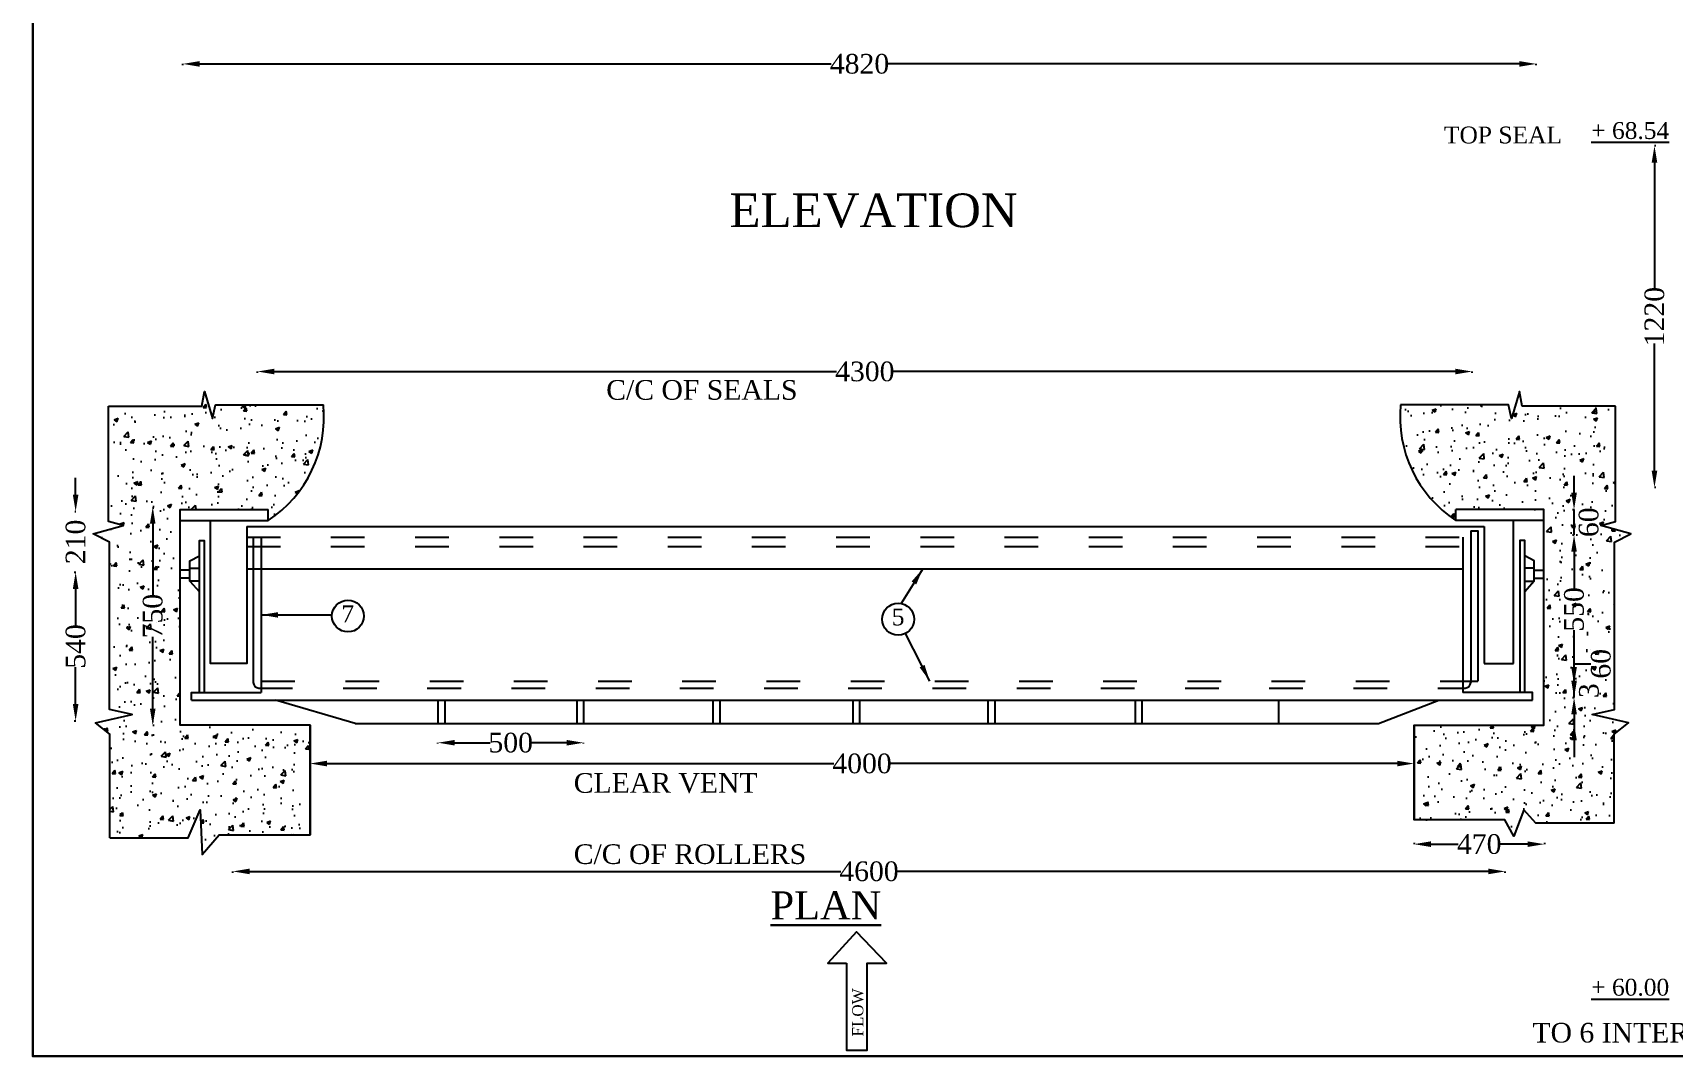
# Model space of a CAD drawing. Header units: millimetres. Extents: x 3600 to 13628, y 133 to 7200.
# Drawn here: x 3600 to 9445, y 133 to 3778 of the extents above; entities that cross this region are included whole.
import ezdxf

# ---------------------------------------------------------------- set-up
doc = ezdxf.new("R2010")
doc.units = ezdxf.units.MM
doc.header["$MEASUREMENT"] = 0
doc.linetypes.add('ACAD_ISO03W100', pattern=[30, 12, -18])
for name, color, linetype in [('DIM', 5, 'Continuous'), ('DO LINE', 3, 'Continuous'), ('DWG.LINE', 10, 'Continuous'), ('HATCH', 2, 'Continuous'), ('TEXT', 7, 'Continuous')]:
    doc.layers.add(name, color=color, linetype=linetype)
doc.layers.add('TITLE', color=7, linetype='Continuous', lineweight=30)
doc.styles.get("Standard").update_dxf_attribs({"font": 'times.ttf', "height": 70})
doc.dimstyles.get("Standard").update_dxf_attribs({"dimtxt": 70, "dimasz": 60, "dimexe": 0.18, "dimexo": 0.0625, "dimgap": 0.09, "dimtad": 0, "dimtih": 1, "dimtoh": 1, "dimdec": 0, "dimzin": 0, "dimdsep": 46, "dimtxsty": 'Standard', "dimcen": 300, "dimclrd": 5, "dimclre": 5, "dimclrt": 4, "dimadec": 0, "dimazin": 0, "dimtfac": 1, "dimtdec": 0, "dimtofl": 0, "dimtmove": 0, "dimatfit": 3, "dimfxl": 0, "dimtolj": 1, "dimtzin": 0, "dimarcsym": 0})

# ---------------------------------------------------------------- blocks, each defined once
blk = doc.blocks.new('*D4')
at = {"layer": 'Defpoints', "color": 0, "ltscale": 0.2}
for p in [(4134.9, 3657.8), (8956.5, 3667.6), (8956.5, 3657.8)]:
    blk.add_point(p, dxfattribs=at)
at = {"layer": 'DIM', "color": 5, "lineweight": -2, "ltscale": 0.2}
for p, q in [((4134.9, 3662.6), (4134.9, 3667.8)), ((4194.9, 3667.6), (6444.9, 3667.6)), ((8896.5, 3667.6), (6646.5, 3667.6)), ((8956.5, 3662.6), (8956.5, 3667.8))]:
    blk.add_line(p, q, dxfattribs=at)
at = {"layer": 'DIM', "color": 5, "ltscale": 0.2}
for points in [[(4194.9, 3677.6), (4194.9, 3657.6), (4134.9, 3667.6)], [(8896.5, 3677.6), (8896.5, 3657.6), (8956.5, 3667.6)]]:
    blk.add_solid(points, dxfattribs=at)
at = {"layer": 'DIM', "color": 4, "ltscale": 0.2, "insert": (6545.7, 3667.6), "char_height": 70, "attachment_point": 5}
blk.add_mtext('\\A1;4820', dxfattribs=at)
blk = doc.blocks.new('*D16')
at = {"layer": 'Defpoints', "color": 0, "ltscale": 0.2}
for p in [(8728.5, 2571.9), (4400.7, 2552.5), (8728.5, 2552.5)]:
    blk.add_point(p, dxfattribs=at)
at = {"layer": 'DIM', "color": 5, "lineweight": -2, "ltscale": 0.2}
for p, q in [((4400.7, 2566.9), (4400.7, 2572.1)), ((4460.7, 2571.9), (6463.8, 2571.9)), ((8668.5, 2571.9), (6665.4, 2571.9)), ((8728.5, 2566.9), (8728.5, 2572.1))]:
    blk.add_line(p, q, dxfattribs=at)
at = {"layer": 'DIM', "color": 5, "ltscale": 0.2}
for points in [[(4460.7, 2581.9), (4460.7, 2561.9), (4400.7, 2571.9)], [(8668.5, 2581.9), (8668.5, 2561.9), (8728.5, 2571.9)]]:
    blk.add_solid(points, dxfattribs=at)
at = {"layer": 'DIM', "color": 4, "ltscale": 0.2, "insert": (6564.6, 2571.9), "char_height": 70, "attachment_point": 5}
blk.add_mtext('\\A1;4300', dxfattribs=at)
blk = doc.blocks.new('*D17')
at = {"layer": 'Defpoints', "color": 0, "ltscale": 0.2}
for p in [(3742.8, 1856.9), (3752.7, 1856.9), (3742.8, 1328.1)]:
    blk.add_point(p, dxfattribs=at)
at = {"layer": 'DIM', "color": 5, "lineweight": -2, "ltscale": 0.2}
for p, q in [((3747.7, 1856.9), (3752.9, 1856.9)), ((3752.7, 1796.9), (3752.7, 1665.8)), ((3752.7, 1388.1), (3752.7, 1519.2)), ((3747.7, 1328.1), (3752.9, 1328.1))]:
    blk.add_line(p, q, dxfattribs=at)
at = {"layer": 'DIM', "color": 5, "ltscale": 0.2}
for points in [[(3742.7, 1796.9), (3762.7, 1796.9), (3752.7, 1856.9)], [(3742.7, 1388.1), (3762.7, 1388.1), (3752.7, 1328.1)]]:
    blk.add_solid(points, dxfattribs=at)
at = {"layer": 'DIM', "color": 4, "ltscale": 0.2, "insert": (3752.7, 1592.5), "char_height": 70, "attachment_point": 5, "rotation": 90}
blk.add_mtext('\\A1;540', dxfattribs=at)
blk = doc.blocks.new('*D18')
at = {"layer": 'Defpoints', "color": 0, "ltscale": 0.2}
for p in [(3749.4, 2073.2), (3752.7, 2073.2), (3742.8, 1856.9)]:
    blk.add_point(p, dxfattribs=at)
at = {"layer": 'DIM', "color": 5, "lineweight": -2, "ltscale": 0.2}
for p, q in [((3752.7, 2133.2), (3752.7, 2193.2)), ((3749.5, 2073.2), (3752.9, 2073.2)), ((3747.7, 1856.9), (3752.9, 1856.9)), ((3752.7, 1796.9), (3752.7, 1736.9))]:
    blk.add_line(p, q, dxfattribs=at)
at = {"layer": 'DIM', "color": 5, "ltscale": 0.2}
for points in [[(3742.7, 2133.2), (3762.7, 2133.2), (3752.7, 2073.2)], [(3742.7, 1796.9), (3762.7, 1796.9), (3752.7, 1856.9)]]:
    blk.add_solid(points, dxfattribs=at)
at = {"layer": 'DIM', "color": 4, "ltscale": 0.2, "insert": (3752.7, 1965.1), "char_height": 70, "attachment_point": 5, "rotation": 90}
blk.add_mtext('\\A1;210', dxfattribs=at)
blk = doc.blocks.new('*D19')
at = {"layer": 'Defpoints', "color": 0, "ltscale": 0.2}
for p in [(4027.4, 2089.8), (4064.6, 2089.8), (4064.6, 1311.3)]:
    blk.add_point(p, dxfattribs=at)
at = {"layer": 'DIM', "color": 5, "lineweight": -2, "ltscale": 0.2}
for p, q in [((4032.4, 2089.8), (4027.2, 2089.8)), ((4027.4, 2029.8), (4027.4, 1774.4)), ((4027.4, 1371.3), (4027.4, 1626.7)), ((4032.4, 1311.3), (4027.2, 1311.3))]:
    blk.add_line(p, q, dxfattribs=at)
at = {"layer": 'DIM', "color": 5, "ltscale": 0.2}
for points in [[(4017.4, 2029.8), (4037.4, 2029.8), (4027.4, 2089.8)], [(4017.4, 1371.3), (4037.4, 1371.3), (4027.4, 1311.3)]]:
    blk.add_solid(points, dxfattribs=at)
at = {"layer": 'DIM', "color": 4, "ltscale": 0.2, "insert": (4027.4, 1700.6), "char_height": 70, "attachment_point": 5, "rotation": 90}
blk.add_mtext('\\A1;750', dxfattribs=at)
blk = doc.blocks.new('*D20')
at = {"layer": 'Defpoints', "color": 0, "ltscale": 0.2}
for p in [(5043.7, 1247.5), (5562.1, 1249.8), (5562.1, 1247.5)]:
    blk.add_point(p, dxfattribs=at)
at = {"layer": 'DIM', "color": 5, "lineweight": -2, "ltscale": 0.2}
for p, q in [((5043.7, 1247.5), (5043.7, 1250)), ((5103.7, 1249.8), (5229.6, 1249.8)), ((5502.1, 1249.8), (5376.2, 1249.8)), ((5562.1, 1247.5), (5562.1, 1250))]:
    blk.add_line(p, q, dxfattribs=at)
at = {"layer": 'DIM', "color": 5, "ltscale": 0.2}
for points in [[(5103.7, 1259.8), (5103.7, 1239.8), (5043.7, 1249.8)], [(5502.1, 1259.8), (5502.1, 1239.8), (5562.1, 1249.8)]]:
    blk.add_solid(points, dxfattribs=at)
at = {"layer": 'DIM', "color": 4, "ltscale": 0.2, "insert": (5302.9, 1249.8), "char_height": 70, "attachment_point": 5}
blk.add_mtext('\\A1;500', dxfattribs=at)
blk = doc.blocks.new('*D21')
at = {"layer": 'Defpoints', "color": 0, "ltscale": 0.2}
for p in [(8521.5, 1175.6), (4587.8, 1156.5), (8521.5, 1156.5)]:
    blk.add_point(p, dxfattribs=at)
at = {"layer": 'DIM', "color": 5, "lineweight": -2, "ltscale": 0.2}
for p, q in [((4587.8, 1170.6), (4587.8, 1175.8)), ((4647.8, 1175.6), (6453.9, 1175.6)), ((8461.5, 1175.6), (6655.5, 1175.6)), ((8521.5, 1170.6), (8521.5, 1175.8))]:
    blk.add_line(p, q, dxfattribs=at)
at = {"layer": 'DIM', "color": 5, "ltscale": 0.2}
for points in [[(4647.8, 1185.6), (4647.8, 1165.6), (4587.8, 1175.6)], [(8461.5, 1185.6), (8461.5, 1165.6), (8521.5, 1175.6)]]:
    blk.add_solid(points, dxfattribs=at)
at = {"layer": 'DIM', "color": 4, "ltscale": 0.2, "insert": (6554.7, 1175.6), "char_height": 70, "attachment_point": 5}
blk.add_mtext('\\A1;4000', dxfattribs=at)
blk = doc.blocks.new('*D22')
at = {"layer": 'Defpoints', "color": 0, "ltscale": 0.2}
for p in [(8846.2, 791.5), (4312.8, 756.5), (8846.2, 756.5)]:
    blk.add_point(p, dxfattribs=at)
at = {"layer": 'DIM', "color": 5, "lineweight": -2, "ltscale": 0.2}
for p, q in [((4312.8, 786.5), (4312.8, 791.7)), ((4372.8, 791.5), (6478.7, 791.5)), ((8786.2, 791.5), (6680.3, 791.5)), ((8846.2, 786.5), (8846.2, 791.7))]:
    blk.add_line(p, q, dxfattribs=at)
at = {"layer": 'DIM', "color": 5, "ltscale": 0.2}
for points in [[(4372.8, 801.5), (4372.8, 781.5), (4312.8, 791.5)], [(8786.2, 801.5), (8786.2, 781.5), (8846.2, 791.5)]]:
    blk.add_solid(points, dxfattribs=at)
at = {"layer": 'DIM', "color": 4, "ltscale": 0.2, "insert": (6579.5, 791.5), "char_height": 70, "attachment_point": 5}
blk.add_mtext('\\A1;4600', dxfattribs=at)
blk = doc.blocks.new('*D23')
at = {"layer": 'Defpoints', "color": 0, "ltscale": 0.2}
for p in [(8521.5, 904.4), (8986, 904.4), (8986, 888.5)]:
    blk.add_point(p, dxfattribs=at)
at = {"layer": 'DIM', "color": 5, "lineweight": -2, "ltscale": 0.2}
for p, q in [((8521.5, 893.5), (8521.5, 888.4)), ((8581.5, 888.5), (8678.8, 888.5)), ((8926, 888.5), (8828.7, 888.5)), ((8986, 893.5), (8986, 888.4))]:
    blk.add_line(p, q, dxfattribs=at)
at = {"layer": 'DIM', "color": 5, "ltscale": 0.2}
for points in [[(8581.5, 898.5), (8581.5, 878.5), (8521.5, 888.5)], [(8926, 898.5), (8926, 878.5), (8986, 888.5)]]:
    blk.add_solid(points, dxfattribs=at)
at = {"layer": 'DIM', "color": 4, "ltscale": 0.2, "insert": (8753.8, 888.5), "char_height": 70, "attachment_point": 5}
blk.add_mtext('\\A1;470', dxfattribs=at)
blk = doc.blocks.new('*D24')
at = {"layer": 'Defpoints', "color": 0, "ltscale": 0.2}
for p in [(9078.4, 1410.9), (9091.7, 1410.9), (9078.4, 1318.1)]:
    blk.add_point(p, dxfattribs=at)
at = {"layer": 'DIM', "color": 5, "lineweight": -2, "ltscale": 0.2}
for p, q in [((9091.7, 1470.9), (9091.7, 1530.9)), ((9091.7, 1530.9), (9151.7, 1530.9)), ((9086.7, 1410.9), (9091.9, 1410.9)), ((9086.7, 1318.1), (9091.9, 1318.1)), ((9091.7, 1258.1), (9091.7, 1198.1))]:
    blk.add_line(p, q, dxfattribs=at)
at = {"layer": 'DIM', "color": 5, "ltscale": 0.2}
for points in [[(9081.7, 1470.9), (9101.7, 1470.9), (9091.7, 1410.9)], [(9081.7, 1258.1), (9101.7, 1258.1), (9091.7, 1318.1)]]:
    blk.add_solid(points, dxfattribs=at)
at = {"layer": 'DIM', "color": 4, "ltscale": 0.2, "insert": (9187.4, 1530.9), "char_height": 70, "attachment_point": 5, "rotation": 90}
blk.add_mtext('\\A1;60', dxfattribs=at)
blk = doc.blocks.new('*D25')
at = {"layer": 'Defpoints', "color": 0, "ltscale": 0.2}
for p in [(9035, 1459.1), (9078.4, 1410.9), (9091.7, 1459.1)]:
    blk.add_point(p, dxfattribs=at)
at = {"layer": 'DIM', "color": 5, "lineweight": -2, "ltscale": 0.2}
for p, q in [((9091.7, 1519.1), (9091.7, 1579.1)), ((9086.7, 1459.1), (9091.9, 1459.1)), ((9086.7, 1410.9), (9091.9, 1410.9)), ((9091.7, 1410.9), (9091.7, 1459.1)), ((9091.7, 1350.9), (9091.7, 1290.9))]:
    blk.add_line(p, q, dxfattribs=at)
at = {"layer": 'DIM', "color": 5, "ltscale": 0.2}
for points in [[(9081.7, 1519.1), (9101.7, 1519.1), (9091.7, 1459.1)], [(9081.7, 1350.9), (9101.7, 1350.9), (9091.7, 1410.9)]]:
    blk.add_solid(points, dxfattribs=at)
at = {"layer": 'DIM', "color": 4, "ltscale": 0.2, "insert": (9144.9, 1435), "char_height": 70, "attachment_point": 5, "rotation": 90}
blk.add_mtext('\\A1;3', dxfattribs=at)
blk = doc.blocks.new('*D26')
at = {"layer": 'Defpoints', "color": 0, "ltscale": 0.2}
for p in [(9033.8, 1990.1), (9091.7, 1990.1), (9035, 1459.1)]:
    blk.add_point(p, dxfattribs=at)
at = {"layer": 'DIM', "color": 5, "lineweight": -2, "ltscale": 0.2}
for p, q in [((9086.7, 1990.1), (9091.9, 1990.1)), ((9091.7, 1930.1), (9091.7, 1797.9)), ((9091.7, 1519.1), (9091.7, 1651.3)), ((9086.7, 1459.1), (9091.9, 1459.1))]:
    blk.add_line(p, q, dxfattribs=at)
at = {"layer": 'DIM', "color": 5, "ltscale": 0.2}
for points in [[(9081.7, 1930.1), (9101.7, 1930.1), (9091.7, 1990.1)], [(9081.7, 1519.1), (9101.7, 1519.1), (9091.7, 1459.1)]]:
    blk.add_solid(points, dxfattribs=at)
at = {"layer": 'DIM', "color": 4, "ltscale": 0.2, "insert": (9091.7, 1724.6), "char_height": 70, "attachment_point": 5, "rotation": 90}
blk.add_mtext('\\A1;550', dxfattribs=at)
blk = doc.blocks.new('*D27')
at = {"layer": 'Defpoints', "color": 0, "ltscale": 0.2}
for p in [(9044.7, 2080.1), (9091.7, 2080.1), (9033.8, 1990.1)]:
    blk.add_point(p, dxfattribs=at)
at = {"layer": 'DIM', "color": 5, "lineweight": -2, "ltscale": 0.2}
for p, q in [((9091.7, 2140.1), (9091.7, 2200.1)), ((9086.7, 2080.1), (9091.9, 2080.1)), ((9091.7, 1990.1), (9091.7, 2080.1)), ((9086.7, 1990.1), (9091.9, 1990.1)), ((9091.7, 1930.1), (9091.7, 1870.1))]:
    blk.add_line(p, q, dxfattribs=at)
at = {"layer": 'DIM', "color": 5, "ltscale": 0.2}
for points in [[(9081.7, 2140.1), (9101.7, 2140.1), (9091.7, 2080.1)], [(9081.7, 1930.1), (9101.7, 1930.1), (9091.7, 1990.1)]]:
    blk.add_solid(points, dxfattribs=at)
at = {"layer": 'DIM', "color": 4, "ltscale": 0.2, "insert": (9143.8, 2035.1), "char_height": 70, "attachment_point": 5, "rotation": 90}
blk.add_mtext('\\A1;60', dxfattribs=at)
blk = doc.blocks.new('*D28')
at = {"layer": 'Defpoints', "color": 0, "ltscale": 0.2}
for p in [(9378.2, 3376.3), (9383.7, 3376.3), (9383.7, 2158.8)]:
    blk.add_point(p, dxfattribs=at)
at = {"layer": 'DIM', "color": 5, "lineweight": -2, "ltscale": 0.2}
for p, q in [((9383.2, 3376.3), (9378.1, 3376.3)), ((9378.2, 3316.3), (9378.2, 2863.1)), ((9378.2, 2218.8), (9378.2, 2672)), ((9383.2, 2158.8), (9378.1, 2158.8))]:
    blk.add_line(p, q, dxfattribs=at)
at = {"layer": 'DIM', "color": 5, "ltscale": 0.2}
for points in [[(9368.2, 3316.3), (9388.2, 3316.3), (9378.2, 3376.3)], [(9368.2, 2218.8), (9388.2, 2218.8), (9378.2, 2158.8)]]:
    blk.add_solid(points, dxfattribs=at)
at = {"layer": 'DIM', "color": 4, "ltscale": 0.2, "insert": (9378.2, 2767.5), "char_height": 70, "attachment_point": 5, "rotation": 90}
blk.add_mtext('\\A1;1220', dxfattribs=at)

msp = doc.modelspace()

# ---------------------------------------------------------------- hatches: boundary and pattern name
at = {"layer": 'HATCH', "ltscale": 0.2}
h = msp.add_hatch(dxfattribs=at)
h.set_pattern_fill('AR-CONC', color=256, scale=20, style=0)
h.paths.add_polyline_path([(4635.6, 2453.5), (4250.8, 2453.5), (4240.2, 2405), (4211.8, 2500.8), (4202.3, 2448.7), (3869.6, 2448.7), (3869.6, 2037.8), (3921.7, 2023.6), (3815.2, 1994.1), (3873.9, 1964.6), (3873.9, 1367.8), (3953.6, 1350), (3823.2, 1320.9), (3874.9, 1280.2), (3874.9, 910.9), (4154, 910.9), (4196.3, 1011.1), (4203.6, 851.8), (4264, 921.8), (4587.8, 921.8), (4587.8, 1312.9), (4125, 1312.9), (4125, 2080.1), (4439.2, 2080.1), (4439.2, 2041.4, 0.277955)])
h.paths.add_polyline_path([(3660.7, 2018.2), (3844.8, 2018.2), (3844.8, 1912), (3660.7, 1912)], flags=9)
h.paths.add_polyline_path([(3936.2, 1753.8), (4118.7, 1753.8), (4118.7, 1647.4), (3936.2, 1647.4)], flags=24)
h = msp.add_hatch(dxfattribs=at)
h.set_pattern_fill('AR-CONC', color=256, scale=20, style=0)
h.paths.add_polyline_path([(9239.7, 2448.7), (8907, 2448.7), (8897.6, 2500.8), (8869.2, 2405), (8858.5, 2453.5), (8473.7, 2453.5, 0.277955), (8670.1, 2041.4), (8670.1, 2080.1), (8984.3, 2080.1), (8984.3, 1312.9), (8521.5, 1312.9), (8521.5, 974.8), (8845.4, 974.8), (8877.5, 917.1), (8913, 1011.1), (8955.3, 963.9), (9234.5, 963.9), (9234.5, 1280.2), (9286.1, 1320.9), (9155.7, 1350), (9235.4, 1367.8), (9235.4, 1964.6), (9294.2, 1994.1), (9187.6, 2023.6), (9239.7, 2037.8)])
h.paths.add_polyline_path([(9026.6, 1417.6), (9156.8, 1417.6), (9156.8, 1311.4), (9026.6, 1311.4)], flags=24)
h.paths.add_polyline_path([(9107.9, 1488.1), (9181.8, 1488.1), (9181.8, 1381.9), (9107.9, 1381.9)], flags=24)
h.paths.add_polyline_path([(9001, 1777.7), (9182.4, 1777.7), (9182.4, 1671.5), (9001, 1671.5)], flags=24)
h.paths.add_polyline_path([(9026.6, 2088.2), (9156.8, 2088.2), (9156.8, 1982), (9026.6, 1982)], flags=24)

# ---------------------------------------------------------------- linework, layer by layer
at = {"layer": 'DO LINE', "linetype": 'ACAD_ISO03W100', "ltscale": 10}
for p, q in [((4414.2, 1469.3), (8723.5, 1469.3)), ((4405.8, 1444.7), (8703.5, 1444.7))]:
    msp.add_line(p, q, dxfattribs=at)
for points in [[(4362.5, 1981.8), (8695.1, 1981.8)], [(4362.5, 1948.5), (8695.1, 1948.5)]]:
    msp.add_lwpolyline(points, dxfattribs=at)
at = {"layer": 'DWG.LINE', "ltscale": 0.2}
for p, q in [((8723.5, 2004.5), (8723.5, 1464.7)), ((8770.9, 2020.4), (8770.9, 1532.4)), ((8876.3, 1532.4), (8876.3, 2041.4)), ((4385.8, 1981.8), (4385.8, 1464.7)), ((4414.2, 1981.8), (4414.2, 1428.5)), ((8695.1, 1981.8), (8695.1, 1428.5)), ((8770.9, 1532.4), (8876.3, 1532.4)), ((4165.8, 1401), (8943.6, 1401))]:
    msp.add_line(p, q, dxfattribs=at)
for points in [[(3869.6, 2448.7), (4202.3, 2448.7), (4211.8, 2500.8), (4240.2, 2405), (4250.8, 2453.5), (4635.6, 2453.5)], [(9239.7, 2448.7), (8907, 2448.7), (8897.6, 2500.8), (8869.2, 2405), (8858.5, 2453.5), (8473.7, 2453.5)], [(3874.9, 910.9), (3874.9, 1280.2), (3823.2, 1320.9), (3953.6, 1350), (3873.9, 1367.8), (3873.9, 1964.6), (3815.2, 1994.1), (3921.7, 2023.6), (3869.6, 2037.8), (3869.6, 2448.7)], [(9234.5, 963.9), (9234.5, 1280.2), (9286.1, 1320.9), (9155.7, 1350), (9235.4, 1367.8), (9235.4, 1964.6), (9294.2, 1994.1), (9187.6, 2023.6), (9239.7, 2037.8), (9239.7, 2448.7)], [(3874.9, 910.9), (4154, 910.9), (4196.3, 1011.1), (4203.6, 851.8), (4264, 921.8), (4587.8, 921.8), (4587.8, 1312.9), (4125, 1312.9), (4125, 2080.1), (4439.2, 2080.1)], [(4125, 2041.4), (4439.2, 2041.4), (4439.2, 2080.1)], [(9234.5, 963.9), (8955.3, 963.9), (8913, 1011.1), (8877.5, 917.1), (8845.4, 974.8), (8521.5, 974.8), (8521.5, 1312.9), (8984.3, 1312.9), (8984.3, 2080.1), (8670.1, 2080.1)], [(8984.3, 2041.4), (8670.1, 2041.4), (8670.1, 2080.1)], [(4362.5, 2020.4), (4362.5, 1532.4), (4233, 1532.4), (4233, 2041.4)], [(4362.5, 2020.4), (8770.9, 2020.4)], [(8723.5, 2004.5), (8748.9, 2004.5), (8748.9, 1469.3)], [(4193.5, 1428.5), (4193.5, 1970), (4210.7, 1970), (4210.7, 1428.5)], [(8915.9, 1428.5), (8915.9, 1970), (8898.7, 1970), (8898.7, 1428.5)], [(4159.5, 1872), (4159.5, 1897.3), (4193.5, 1915.5)], [(4193.5, 1825.6), (4159.5, 1825.6), (4159.5, 1872), (4193.5, 1872)], [(8949.9, 1872), (8949.9, 1897.3), (8915.9, 1915.5)], [(8915.9, 1825.6), (8949.9, 1825.6), (8949.9, 1872), (8915.9, 1872)], [(4159.5, 1865), (4125, 1865)], [(4159.5, 1836.4), (4125, 1836.4)], [(4159.5, 1825.6), (4193.5, 1787.3)], [(4362.5, 1869.6), (8695.1, 1869.6)], [(8949.9, 1825.6), (8915.9, 1787.3)], [(8949.9, 1865), (8984.3, 1865)], [(8949.9, 1836.4), (8984.3, 1836.4)], [(8723.5, 1469.3), (8748.9, 1469.3)], [(4165.8, 1401), (4165.8, 1428.5), (4414.2, 1428.5)], [(8943.6, 1401), (8943.6, 1428.5), (8695.1, 1428.5)], [(4748.4, 1318), (4464.8, 1401)], [(4748.4, 1318), (8395.4, 1318), (8610, 1401)], [(5043.5, 1401), (5043.5, 1318)], [(5067.7, 1401), (5067.7, 1318)], [(5538.7, 1401), (5538.7, 1318)], [(5562.8, 1401), (5562.8, 1318)], [(6023.4, 1401), (6023.4, 1318)], [(6047.5, 1401), (6047.5, 1318)], [(6521.4, 1401), (6521.4, 1318)], [(6545.5, 1401), (6545.5, 1318)], [(7003.5, 1401), (7003.5, 1318)], [(7027.6, 1401), (7027.6, 1318)], [(7528, 1401), (7528, 1318)], [(7552.2, 1401), (7552.2, 1318)], [(8038.1, 1401), (8038.1, 1318)], [(4587.8, 1312.9), (4587.8, 921.8)], [(8521.5, 1312.9), (8521.5, 974.8)], [(8521.5, 1312.9), (8521.5, 974.8)], [(6499.2, 464.3), (6499.2, 154.6), (6573.1, 154.6), (6573.1, 464.3), (6642.3, 464.3), (6535.4, 576.8), (6432.4, 464.3), (6499.2, 464.3)]]:
    msp.add_lwpolyline(points, dxfattribs=at)
for centre in [(4722.8, 1701.1), (6683.5, 1689.7)]:
    msp.add_circle(centre, 56.7, dxfattribs=at)
for centre, radius, start, end in [((4195.5, 2410.4), 442.2, 303.44978, 5.58395), ((8913.9, 2410.4), 442.2, 174.41605, 236.55022), ((4405.8, 1464.7), 20, 180, 270), ((8703.5, 1464.7), 20, 270, 0)]:
    msp.add_arc(centre, radius, start, end, dxfattribs=at)
at = {"layer": 'TITLE', "ltscale": 0.2}
msp.add_lwpolyline([(3600.1, 7200.3), (13617.9, 7200.3), (13617.9, 133.4), (3600.1, 133.4)], close=True, dxfattribs=at)

# ---------------------------------------------------------------- texts
at = {"layer": 'TEXT', "ltscale": 0.2}
for s, height, p in [('%%U+ 68.54', 60, (9153.1, 3400.3)), ('TOP SEAL', 60, (8628.2, 3384.4)), ('C/C OF SEALS ', 70, (5643.2, 2471.5)), ('7', 60, (4699.8, 1679.2)), ('5', 60, (6660.6, 1667.8)), ('CLEAR VENT', 70, (5527.5, 1071.6)), ('C/C OF ROLLERS ', 70, (5527.5, 818)), ('%%U+ 60.00', 60, (9153.1, 349)), ('TO 6 INTERCHANGEABLE', 70, (8943.4, 182))]:
    msp.add_text(s, height=height, dxfattribs=at).set_placement(p)
msp.add_text('FLOW', height=40, rotation=90, dxfattribs=at).set_placement((6559.4, 203.7))
at = {"layer": 'TITLE', "ltscale": 0.2}
for s, height, p in [('ELEVATION', 120, (6082.3, 3086.2)), ('%%UPLAN', 100, (6228.7, 620.5))]:
    msp.add_text(s, height=height, dxfattribs=at).set_placement(p)

# ---------------------------------------------------------------- dimensions: what is measured, and where the dimension line sits
at = {"layer": 'DIM', "ltscale": 0.2}
for base, p1, p2, text, picture, middle in [((8956.5, 3667.6), (4134.9, 3657.8), (8956.5, 3657.8), '4820', '*D4', (6545.7, 3667.6)), ((8728.5, 2571.9), (4400.7, 2552.5), (8728.5, 2552.5), '4300', '*D16', (6564.6, 2571.9)), ((5562.1, 1249.8), (5043.7, 1247.5), (5562.1, 1247.5), '500', '*D20', (5302.9, 1249.8)), ((8986, 888.5), (8521.5, 904.4), (8986, 904.4), '470', '*D23', (8753.8, 888.5)), ((8846.2, 791.5), (4312.8, 756.5), (8846.2, 756.5), '4600', '*D22', (6579.5, 791.5))]:
    dim = msp.add_linear_dim(base=base, p1=p1, p2=p2, text=text, dimstyle='Standard', dxfattribs=at)
    dim.commit()
    dim.dimension.update_dxf_attribs({"geometry": picture, "text_midpoint": middle})
dim = msp.add_linear_dim(base=(9378.2, 3376.3), p1=(9383.7, 2158.8), p2=(9383.7, 3376.3), angle=90, text='1220', dimstyle='Standard', dxfattribs=at)
dim.commit()
dim.dimension.update_dxf_attribs({"geometry": '*D28', "text_midpoint": (9378.2, 2767.5), "text_rotation": 90})
for base, p1, p2, text, picture, middle in [((3752.7, 2073.2), (3742.8, 1856.9), (3749.4, 2073.2), '210', '*D18', (3752.7, 1965.1)), ((9091.7, 1990.1), (9035, 1459.1), (9033.8, 1990.1), '550', '*D26', (9091.7, 1724.6))]:
    dim = msp.add_linear_dim(base=base, p1=p1, p2=p2, angle=270, text=text, dimstyle='Standard', override={"dimtmove": 1}, dxfattribs=at)
    dim.commit()
    dim.dimension.update_dxf_attribs({"geometry": picture, "text_midpoint": middle, "text_rotation": 90})
for base, p1, p2, text, picture, middle in [((9091.7, 2080.1), (9033.8, 1990.1), (9044.7, 2080.1), '60', '*D27', (9143.8, 2035.1)), ((9091.7, 1459.1), (9078.4, 1410.9), (9035, 1459.1), '3', '*D25', (9144.9, 1435))]:
    dim = msp.add_linear_dim(base=base, p1=p1, p2=p2, angle=270, text=text, dimstyle='Standard', override={"dimtmove": 1}, dxfattribs=at)
    dim.commit()
    dim.dimension.update_dxf_attribs({"geometry": picture, "text_midpoint": middle, "dimtype": 160, "text_rotation": 90})
for p1, p2, distance, text, picture, middle in [((4064.6, 1311.3), (4064.6, 2089.8), 37.2, '750', '*D19', (4027.4, 1700.6)), ((3742.8, 1328.1), (3742.8, 1856.9), -9.9, '540', '*D17', (3752.7, 1592.5)), ((9078.4, 1318.1), (9078.4, 1410.9), -13.3, '60', '*D24', (9187.4, 1530.9))]:
    dim = msp.add_aligned_dim(p1=p1, p2=p2, distance=distance, text=text, dimstyle='Standard', dxfattribs=at)
    dim.commit()
    dim.dimension.update_dxf_attribs({"geometry": picture, "text_midpoint": middle, "text_rotation": 90})
dim = msp.add_linear_dim(base=(8521.5, 1175.6), p1=(4587.8, 1156.5), p2=(8521.5, 1156.5), angle=0, text='4000', dimstyle='Standard', dxfattribs=at)
dim.commit()
dim.dimension.update_dxf_attribs({"geometry": '*D21', "text_midpoint": (6554.7, 1175.6), "dimtype": 161})

# ---------------------------------------------------------------- leaders
for points in [[(6771.3, 1869.6), (6693.9, 1745.4)], [(4414.2, 1705.1), (4666, 1705.1)], [(6795.9, 1469.3), (6709.3, 1639.1)]]:
    msp.add_leader(points, dimstyle='Standard', override={"dimgap": 0.09, "dimtad": 0}, dxfattribs=at)

doc.saveas('drawing.dxf')
